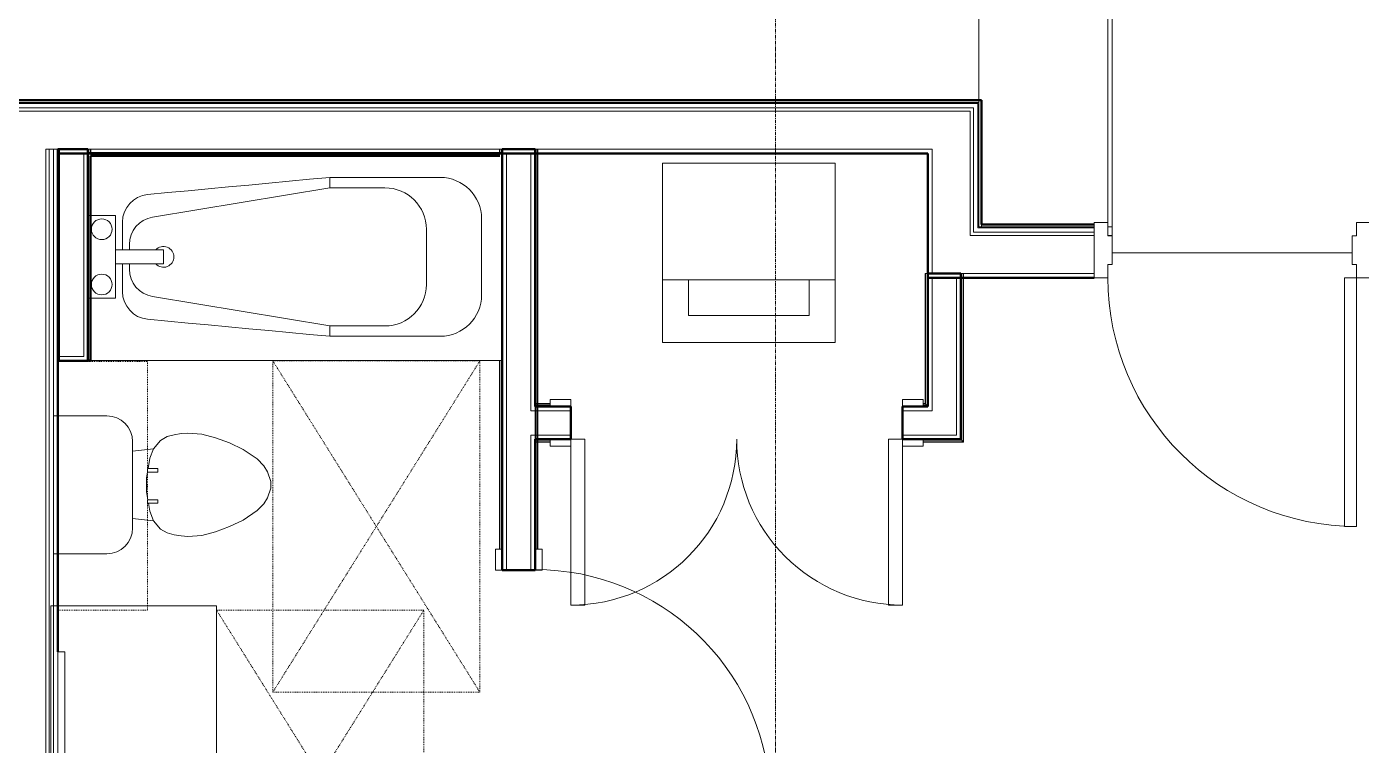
# Model space of a CAD drawing. Header units: inches. Extents: x -4218 to -1830, y 9767 to 12426.
# Drawn here: x -2935.8 to -2742.5, y 10287.7 to 10391.8 of the extents above; entities that cross this region are included whole.
import ezdxf

# ---------------------------------------------------------------- set-up
doc = ezdxf.new("R2010")
doc.units = ezdxf.units.IN
doc.header["$MEASUREMENT"] = 0
doc.linetypes.add('Dash', pattern=[0.25, 0.125, -0.125])
doc.linetypes.add('Grid Line 1_2_', pattern=[0.875, 0.5, -0.125, 0.125, -0.125])
for name, color, linetype, lineweight in [('0-1', 7, 'Continuous', 5), ('0-2', 253, 'Continuous', 9), ('0-3', 7, 'Continuous', 9), ('A-DOOR-1', 7, 'Continuous', 9), ('A-DOOR-2', 50, 'Continuous', 20), ('A-DOOR-FRAM-1', 50, 'Continuous', 20), ('A-FLOR-2', 252, 'Continuous', 9), ('A-FLOR-3', 7, 'Continuous', 9), ('A-FLOR-5', 192, 'Continuous', 9), ('A-GENM-HDLN-1', 7, 'Dash', 9), ('A-WALL-1', 250, 'Continuous', 50), ('A-WALL-2', 10, 'Continuous', 13), ('A-WALL-3', 254, 'Continuous', 9), ('A-WALL-4', 253, 'Continuous', 9), ('A-WALL-5', 252, 'Continuous', 9), ('A-WALL-6', 7, 'Continuous', 9), ('I-WALL-1', 250, 'Continuous', 50), ('I-WALL-2', 254, 'Continuous', 9), ('I-WALL-3', 253, 'Continuous', 9), ('I-WALL-4', 252, 'Continuous', 9), ('P-SANR-FIXT-1', 7, 'Continuous', 9), ('P-SANR-FIXT-2', 253, 'Continuous', 9), ('P-SANR-FIXT-3', 252, 'Continuous', 9), ('P-SANR-FIXT-4', 254, 'Continuous', 9), ('Q-CASE-1', 252, 'Continuous', 9), ('Q-CASE-2', 7, 'Continuous', 9), ('Q-CASE-4', 7, 'Dash', 9), ('Q-CASE-5', 254, 'Continuous', 9), ('S-GRID-1', 1, 'Grid Line 1_2_', 9)]:
    doc.layers.add(name, color=color, linetype=linetype, lineweight=lineweight)

# ---------------------------------------------------------------- blocks, each defined once
blk = doc.blocks.new('Basic Wall _ INT - W4BØF - _5_8 GYP - 2X4 WOOD_BATT_ - 5_8 GYP_ - ___-2682069-BACKGROUND - 3RD FLOOR')
at = {"layer": 'A-WALL-4'}
for p, q in [((-2805.27, 10355.41), (-2805.27, 10356.04)), ((-2805.69, 10337.2), (-2805.62, 10337.14)), ((-2805.62, 10337.14), (-2805.48, 10337)), ((-2805.48, 10336.99), (-2805.41, 10336.93)), ((-2805.3, 10336.81), (-2805.27, 10336.79))]:
    blk.add_line(p, q, dxfattribs=at)
at = {"layer": 'A-WALL-5'}
for p, q in [((-2805.62, 10356.04), (-2805.69, 10356.04)), ((-2805.48, 10356.04), (-2805.62, 10356.04)), ((-2805.62, 10356.04), (-2805.62, 10337.14)), ((-2805.41, 10356.04), (-2805.48, 10356.04)), ((-2805.27, 10356.04), (-2805.3, 10356.04)), ((-2805.27, 10336.79), (-2805.27, 10355.41))]:
    blk.add_line(p, q, dxfattribs=at)
at = {"layer": 'A-WALL-6'}
for p, q in [((-2805.69, 10356.04), (-2805.4, 10356.04)), ((-2805.69, 10356.04), (-2805.69, 10337.2)), ((-2805.4, 10356.04), (-2805.4, 10336.91)), ((-2805.4, 10356.04), (-2805.32, 10356.04)), ((-2805.32, 10356.04), (-2805.27, 10356.04))]:
    blk.add_line(p, q, dxfattribs=at)
at = {"layer": 'A-WALL-6', "flags": 128}
for points in [[(-2805.4, 10336.91), (-2805.42, 10336.93), (-2805.48, 10336.99), (-2805.57, 10337.08), (-2805.69, 10337.2)], [(-2805.32, 10336.83), (-2805.34, 10336.85), (-2805.36, 10336.87), (-2805.37, 10336.89), (-2805.39, 10336.9), (-2805.4, 10336.91), (-2805.4, 10336.91)]]:
    blk.add_lwpolyline(points, dxfattribs=at)
blk = doc.blocks.new('Basic Wall _ INT - W4BØF - _5_8 GYP - 2X4 WOOD_BATT_ - 5_8 GYP_ - ___-2682068-BACKGROUND - 3RD FLOOR')
at = {"layer": 'A-WALL-3'}
for p, q in [((-2800.5, 10356.04), (-2800.52, 10356.04)), ((-2800.32, 10356.04), (-2800.38, 10356.04)), ((-2800.17, 10356.04), (-2800.32, 10356.04)), ((-2800.11, 10356.04), (-2800.17, 10356.04))]:
    blk.add_line(p, q, dxfattribs=at)
at = {"layer": 'A-WALL-4'}
for p, q in [((-2800.52, 10356.04), (-2800.48, 10356.04)), ((-2800.52, 10355.41), (-2800.52, 10356.04)), ((-2800.48, 10356.04), (-2800.41, 10356.04)), ((-2800.41, 10356.04), (-2800.4, 10356.04)), ((-2800.4, 10356.04), (-2800.4, 10356.04)), ((-2800.4, 10356.04), (-2800.38, 10356.04)), ((-2800.38, 10356.04), (-2800.11, 10356.04)), ((-2800.17, 10356.04), (-2800.17, 10355.41)), ((-2800.52, 10332.04), (-2800.5, 10332.02)), ((-2800.38, 10331.9), (-2800.32, 10331.84)), ((-2800.32, 10331.83), (-2800.17, 10331.69)), ((-2800.17, 10331.69), (-2800.11, 10331.63))]:
    blk.add_line(p, q, dxfattribs=at)
at = {"layer": 'A-WALL-5'}
for p, q in [((-2800.52, 10332.04), (-2800.52, 10355.41)), ((-2800.4, 10355.41), (-2800.4, 10356.04)), ((-2800.17, 10355.41), (-2800.17, 10331.69)), ((-2800.11, 10356.04), (-2800.11, 10355.41))]:
    blk.add_line(p, q, dxfattribs=at)
at = {"layer": 'A-WALL-6'}
for p, q in [((-2800.4, 10331.91), (-2800.4, 10355.41)), ((-2800.11, 10355.41), (-2800.11, 10331.63))]:
    blk.add_line(p, q, dxfattribs=at)
at = {"layer": 'A-WALL-6', "flags": 128}
for points in [[(-2800.4, 10331.91), (-2800.4, 10331.92), (-2800.41, 10331.93), (-2800.42, 10331.94), (-2800.44, 10331.96), (-2800.46, 10331.98), (-2800.48, 10332)], [(-2800.11, 10331.63), (-2800.23, 10331.75), (-2800.32, 10331.84), (-2800.38, 10331.89), (-2800.4, 10331.91)]]:
    blk.add_lwpolyline(points, dxfattribs=at)
blk = doc.blocks.new('Basic Wall _ INT - W4BØF - _5_8 GYP - 2X4 WOOD_BATT_ - 5_8 GYP_ - ___-2682071-BACKGROUND - 3RD FLOOR')
at = {"layer": 'A-WALL-3'}
for p, q in [((-2862.15, 10337.2), (-2862.15, 10337.14)), ((-2862.15, 10337.14), (-2862.15, 10337)), ((-2862.15, 10336.99), (-2862.15, 10336.93)), ((-2862.15, 10336.81), (-2862.15, 10336.79))]:
    blk.add_line(p, q, dxfattribs=at)
at = {"layer": 'A-WALL-4'}
for p, q in [((-2862.15, 10337.08), (-2862.15, 10337.2)), ((-2862.15, 10336.91), (-2862.15, 10337.08)), ((-2862.15, 10336.91), (-2862.15, 10336.91)), ((-2862.15, 10336.9), (-2862.15, 10336.91)), ((-2862.15, 10336.89), (-2862.15, 10336.9)), ((-2862.15, 10336.87), (-2862.15, 10336.89)), ((-2862.15, 10336.85), (-2862.15, 10336.87)), ((-2861.91, 10337.14), (-2861.74, 10337.14)), ((-2856.98, 10336.79), (-2859.96, 10336.79)), ((-2805.62, 10337.14), (-2805.69, 10337.2)), ((-2805.48, 10337), (-2805.62, 10337.14)), ((-2805.41, 10336.93), (-2805.48, 10336.99)), ((-2805.27, 10336.79), (-2805.3, 10336.81))]:
    blk.add_line(p, q, dxfattribs=at)
at = {"layer": 'A-WALL-5'}
for p, q in [((-2862.15, 10336.83), (-2862.15, 10336.85)), ((-2862.15, 10336.79), (-2862.15, 10336.83)), ((-2859.96, 10336.79), (-2862.15, 10336.79)), ((-2861.91, 10337.2), (-2861.74, 10337.2)), ((-2861.74, 10337.14), (-2859.96, 10337.14)), ((-2805.96, 10337.14), (-2805.62, 10337.14)), ((-2805.27, 10336.79), (-2805.96, 10336.79))]:
    blk.add_line(p, q, dxfattribs=at)
at = {"layer": 'A-WALL-6'}
for p, q in [((-2859.96, 10336.91), (-2862.15, 10336.91)), ((-2861.74, 10337.2), (-2859.96, 10337.2)), ((-2805.96, 10337.2), (-2805.69, 10337.2)), ((-2805.4, 10336.91), (-2805.96, 10336.91))]:
    blk.add_line(p, q, dxfattribs=at)
at = {"layer": 'A-WALL-6', "flags": 128}
for points in [[(-2805.69, 10337.2), (-2805.57, 10337.08), (-2805.48, 10336.99), (-2805.42, 10336.93), (-2805.4, 10336.91)], [(-2805.4, 10336.91), (-2805.4, 10336.91), (-2805.39, 10336.9), (-2805.37, 10336.89), (-2805.36, 10336.87), (-2805.34, 10336.85), (-2805.32, 10336.83)]]:
    blk.add_lwpolyline(points, dxfattribs=at)
blk = doc.blocks.new('Basic Wall _ INT - W4BØF - _5_8 GYP - 2X4 WOOD_BATT_ - 5_8 GYP_ - ___-2682070-BACKGROUND - 3RD FLOOR')
at = {"layer": 'A-WALL-3'}
for p, q in [((-2862.15, 10332.04), (-2862.15, 10332.02)), ((-2862.15, 10331.9), (-2862.15, 10331.84)), ((-2862.15, 10331.83), (-2862.15, 10331.69)), ((-2862.15, 10331.69), (-2862.15, 10331.63))]:
    blk.add_line(p, q, dxfattribs=at)
at = {"layer": 'A-WALL-4'}
for p, q in [((-2862.15, 10331.96), (-2862.15, 10331.98)), ((-2862.15, 10331.91), (-2862.15, 10331.96)), ((-2862.15, 10331.89), (-2862.15, 10331.91)), ((-2862.15, 10331.75), (-2862.15, 10331.89)), ((-2856.98, 10332.04), (-2859.96, 10332.04)), ((-2805.96, 10332.04), (-2808.96, 10332.04)), ((-2800.5, 10332.02), (-2800.52, 10332.04)), ((-2800.32, 10331.84), (-2800.38, 10331.9)), ((-2800.17, 10331.69), (-2800.32, 10331.83)), ((-2862.15, 10331.63), (-2862.15, 10331.75)), ((-2861.92, 10331.69), (-2861.85, 10331.69)), ((-2861.82, 10331.69), (-2861.74, 10331.69)), ((-2800.11, 10331.63), (-2800.17, 10331.69))]:
    blk.add_line(p, q, dxfattribs=at)
at = {"layer": 'A-WALL-5'}
for p, q in [((-2862.15, 10332), (-2862.15, 10332.04)), ((-2859.96, 10332.04), (-2862.15, 10332.04)), ((-2862.15, 10331.98), (-2862.15, 10332)), ((-2800.52, 10332.04), (-2805.96, 10332.04)), ((-2861.92, 10331.63), (-2861.85, 10331.63)), ((-2861.82, 10331.63), (-2861.74, 10331.63)), ((-2861.74, 10331.69), (-2859.96, 10331.69)), ((-2805.96, 10331.69), (-2800.17, 10331.69))]:
    blk.add_line(p, q, dxfattribs=at)
at = {"layer": 'A-WALL-6'}
for p, q in [((-2862.15, 10331.91), (-2859.96, 10331.91)), ((-2805.96, 10331.91), (-2800.4, 10331.91)), ((-2861.74, 10331.63), (-2859.96, 10331.63)), ((-2805.96, 10331.63), (-2800.11, 10331.63))]:
    blk.add_line(p, q, dxfattribs=at)
at = {"layer": 'A-WALL-6', "flags": 128}
for points in [[(-2800.48, 10332), (-2800.46, 10331.98), (-2800.44, 10331.96), (-2800.42, 10331.94), (-2800.41, 10331.93), (-2800.4, 10331.92), (-2800.4, 10331.91)], [(-2800.4, 10331.91), (-2800.38, 10331.89), (-2800.32, 10331.84), (-2800.23, 10331.75), (-2800.11, 10331.63)]]:
    blk.add_lwpolyline(points, dxfattribs=at)
blk = doc.blocks.new('Stacked Washer and Dryer - 26_x25_ - Private-1372850-BACKGROUND - 3RD FLOOR')
at = {"layer": 'P-SANR-FIXT-1'}
for p, q in [((0, 12.5), (26, 12.5)), ((0, 12.5), (0, -12.5)), ((16.90625, -12.5), (16.90625, 12.5)), ((26, 12.5), (26, -12.5)), ((22.09375, 8.75), (16.90625, 8.75)), ((22.09375, -8.75), (22.09375, 8.75)), ((16.90625, -8.75), (22.09375, -8.75)), ((26, -12.5), (0, -12.5))]:
    blk.add_line(p, q, dxfattribs=at)
blk = doc.blocks.new('SWING - DOUBLE - FLUSH - 4-0 x 6-8 - DUMMY-3207496-BACKGROUND - 3RD FLOOR')
at = {"layer": 'A-DOOR-1'}
for p, q in [((-24, 3.375), (-27, 3.375)), ((-27, 3.375), (-27, 2.375)), ((-27, 2.375), (-24, 2.375)), ((-24, 2.375), (-24, 3.375)), ((27, 3.375), (24, 3.375)), ((24, 3.375), (24, 2.375)), ((24, 2.375), (27, 2.375)), ((27, 2.375), (27, 3.375)), ((-24, -2.375), (-27, -2.375)), ((-27, -2.375), (-27, -3.375)), ((-27, -3.375), (-24, -3.375)), ((-24, -3.375), (-24, -2.375)), ((27, -2.375), (24, -2.375)), ((24, -2.375), (24, -3.375)), ((24, -3.375), (27, -3.375)), ((27, -3.375), (27, -2.375))]:
    blk.add_line(p, q, dxfattribs=at)
for centre, start, end in [((-24, 2.375), 360, 90), ((24, 2.375), 90, 180)]:
    blk.add_arc(centre, 24, start, end, dxfattribs=at)
at = {"layer": 'A-DOOR-2'}
for p, q in [((-24, 3.375), (-24, 26.375)), ((-24, 26.375), (-22, 26.375)), ((-22, 26.375), (-22, 2.375)), ((24, 26.375), (22, 26.375)), ((22, 26.375), (22, 2.375)), ((24, 3.375), (24, 26.375)), ((-22, 2.375), (-24, 2.375)), ((22, 2.375), (24, 2.375))]:
    blk.add_line(p, q, dxfattribs=at)
blk = doc.blocks.new('Basic Wall _ INT - W4BØF - _5_8 GYP - 2X4 WOOD_BATT_ - 5_8 GYP_ - ___-2681014-BACKGROUND - 3RD FLOOR')
at = {"layer": 'A-WALL-3'}
for p, q in [((-2867.25, 10374.04), (-2867.31, 10374.04)), ((-2867.1, 10374.04), (-2867.25, 10374.04)), ((-2867.04, 10374.04), (-2867.1, 10374.04)), ((-2866.9, 10374.04), (-2866.92, 10374.04))]:
    blk.add_line(p, q, dxfattribs=at)
at = {"layer": 'A-WALL-4'}
for p, q in [((-2867.31, 10374.04), (-2867.02, 10374.04)), ((-2867.25, 10373.45), (-2867.25, 10374.04)), ((-2867.02, 10374.04), (-2866.94, 10374.04)), ((-2866.94, 10374.04), (-2866.9, 10374.04)), ((-2866.9, 10374.04), (-2866.9, 10373.45)), ((-2866.9, 10316.11), (-2866.9, 10313.11)), ((-2866.9, 10279.11), (-2866.9, 10276.11)), ((-2867.25, 10248.03), (-2867.25, 10248.15)), ((-2867.25, 10247.94), (-2867.25, 10248.03)), ((-2867.25, 10247.88), (-2867.25, 10247.94)), ((-2867.25, 10242.99), (-2867.25, 10247.74)), ((-2866.9, 10247.74), (-2866.9, 10242.99)), ((-2867.25, 10242.79), (-2867.25, 10242.84)), ((-2867.25, 10242.7), (-2867.25, 10242.78)), ((-2867.25, 10242.58), (-2867.25, 10242.69)), ((-2867.25, 10213.89), (-2867.1, 10214.03)), ((-2867.1, 10214.04), (-2867.04, 10214.1)), ((-2866.92, 10214.22), (-2866.9, 10214.24)), ((-2867.31, 10213.83), (-2867.25, 10213.89))]:
    blk.add_line(p, q, dxfattribs=at)
at = {"layer": 'A-WALL-5'}
for p, q in [((-2867.31, 10373.45), (-2867.31, 10374.04)), ((-2867.02, 10374.04), (-2867.02, 10373.45)), ((-2867.25, 10316.11), (-2867.25, 10343.45)), ((-2866.9, 10343.45), (-2866.9, 10316.11)), ((-2867.25, 10248.15), (-2867.25, 10276.11)), ((-2866.9, 10276.11), (-2866.9, 10247.74)), ((-2867.31, 10248.03), (-2867.31, 10248.15)), ((-2867.31, 10247.94), (-2867.31, 10248.03)), ((-2867.31, 10247.88), (-2867.31, 10247.94)), ((-2867.31, 10242.99), (-2867.31, 10247.74)), ((-2867.02, 10247.74), (-2867.02, 10247.14)), ((-2867.02, 10247.11), (-2867.02, 10243.01)), ((-2866.9, 10242.99), (-2866.9, 10214.24)), ((-2867.31, 10242.79), (-2867.31, 10242.84)), ((-2867.31, 10242.7), (-2867.31, 10242.78)), ((-2867.31, 10242.58), (-2867.31, 10242.69)), ((-2867.25, 10213.89), (-2867.25, 10242.58))]:
    blk.add_line(p, q, dxfattribs=at)
at = {"layer": 'A-WALL-6'}
for p, q in [((-2867.31, 10316.11), (-2867.31, 10343.45)), ((-2867.02, 10343.45), (-2867.02, 10316.11)), ((-2867.31, 10248.15), (-2867.31, 10276.11)), ((-2867.02, 10276.11), (-2867.02, 10247.74)), ((-2867.02, 10242.99), (-2867.02, 10214.11)), ((-2867.31, 10213.83), (-2867.31, 10242.58))]:
    blk.add_line(p, q, dxfattribs=at)
at = {"layer": 'A-WALL-6', "flags": 128}
for points in [[(-2867.02, 10214.11), (-2867.04, 10214.09), (-2867.1, 10214.04), (-2867.19, 10213.95), (-2867.31, 10213.83)], [(-2866.94, 10214.2), (-2866.96, 10214.18), (-2866.98, 10214.16), (-2867, 10214.14), (-2867.01, 10214.13), (-2867.02, 10214.12), (-2867.02, 10214.11)]]:
    blk.add_lwpolyline(points, dxfattribs=at)
blk = doc.blocks.new('Basic Wall _ INT - W4BØF - _5_8 GYP - 2X4 WOOD_BATT_ - 5_8 GYP_ - ___-2681015-BACKGROUND - 3RD FLOOR')
at = {"layer": 'A-WALL-3'}
for p, q in [((-2862.12, 10374.04), (-2862.15, 10374.04)), ((-2861.95, 10374.04), (-2862.01, 10374.04)), ((-2861.8, 10374.04), (-2861.94, 10374.04)), ((-2861.74, 10374.04), (-2861.8, 10374.04)), ((-2862.15, 10276.49), (-2862.15, 10276.11))]:
    blk.add_line(p, q, dxfattribs=at)
at = {"layer": 'A-WALL-4'}
for p, q in [((-2862.15, 10374.04), (-2862.11, 10374.04)), ((-2862.15, 10374.04), (-2862.15, 10373.41)), ((-2862.11, 10374.04), (-2862.02, 10374.04)), ((-2862.02, 10374.04), (-2861.74, 10374.04)), ((-2861.8, 10373.41), (-2861.8, 10374.04)), ((-2862.15, 10336.79), (-2862.15, 10332.04)), ((-2861.8, 10337.08), (-2861.8, 10337.19)), ((-2861.8, 10336.99), (-2861.8, 10337.08)), ((-2861.8, 10336.93), (-2861.8, 10336.99)), ((-2861.8, 10336.21), (-2861.8, 10336.79)), ((-2861.8, 10332.08), (-2861.8, 10336.16)), ((-2861.8, 10331.84), (-2861.8, 10331.89)), ((-2861.8, 10331.75), (-2861.8, 10331.83)), ((-2861.8, 10331.63), (-2861.8, 10331.74)), ((-2862.15, 10316.11), (-2862.15, 10313.11)), ((-2862.15, 10278.93), (-2862.15, 10276.49)), ((-2862.15, 10276.11), (-2862.15, 10271.74)), ((-2861.8, 10271.74), (-2861.8, 10276.11)), ((-2861.8, 10271.54), (-2861.8, 10271.59)), ((-2861.8, 10271.45), (-2861.8, 10271.53)), ((-2861.8, 10271.33), (-2861.8, 10271.43)), ((-2862.15, 10247.74), (-2862.15, 10242.99)), ((-2861.8, 10248.03), (-2861.8, 10248.14)), ((-2861.8, 10247.94), (-2861.8, 10248.02)), ((-2861.8, 10247.88), (-2861.8, 10247.93)), ((-2861.8, 10247.11), (-2861.8, 10247.74)), ((-2861.8, 10243.61), (-2861.8, 10247.09)), ((-2861.8, 10242.99), (-2861.8, 10243.61)), ((-2861.8, 10242.79), (-2861.8, 10242.84)), ((-2861.8, 10242.7), (-2861.8, 10242.77)), ((-2861.8, 10242.58), (-2861.8, 10242.68)), ((-2862.15, 10218.99), (-2862.12, 10219.01)), ((-2862.01, 10219.13), (-2861.95, 10219.19)), ((-2861.94, 10219.2), (-2861.89, 10219.25))]:
    blk.add_line(p, q, dxfattribs=at)
at = {"layer": 'A-WALL-5'}
for p, q in [((-2862.15, 10373.41), (-2862.15, 10336.79)), ((-2862.02, 10373.41), (-2862.02, 10374.04)), ((-2861.8, 10337.19), (-2861.8, 10373.41)), ((-2861.74, 10373.41), (-2861.74, 10374.04)), ((-2862.02, 10336.18), (-2862.02, 10336.79)), ((-2862.02, 10332.05), (-2862.02, 10336.16)), ((-2861.74, 10337.08), (-2861.74, 10337.19)), ((-2861.74, 10336.99), (-2861.74, 10337.08)), ((-2861.74, 10336.93), (-2861.74, 10336.99)), ((-2861.74, 10332.04), (-2861.74, 10336.79)), ((-2862.15, 10332.04), (-2862.15, 10316.11)), ((-2861.74, 10331.84), (-2861.74, 10331.89)), ((-2861.74, 10331.75), (-2861.74, 10331.83)), ((-2861.8, 10316.11), (-2861.8, 10331.63)), ((-2861.74, 10331.63), (-2861.74, 10331.74)), ((-2862.02, 10272.36), (-2862.02, 10276.11)), ((-2861.74, 10271.74), (-2861.74, 10276.11)), ((-2862.02, 10271.74), (-2862.02, 10272.34)), ((-2862.15, 10271.74), (-2862.15, 10247.74)), ((-2861.8, 10248.15), (-2861.8, 10271.33)), ((-2861.74, 10271.54), (-2861.74, 10271.59)), ((-2861.74, 10271.45), (-2861.74, 10271.53)), ((-2861.74, 10271.33), (-2861.74, 10271.43)), ((-2862.02, 10247.11), (-2862.02, 10247.74)), ((-2862.02, 10243.61), (-2862.02, 10247.11)), ((-2861.74, 10248.03), (-2861.74, 10248.14)), ((-2861.74, 10247.94), (-2861.74, 10248.02)), ((-2861.74, 10247.88), (-2861.74, 10247.93)), ((-2861.74, 10247.11), (-2861.74, 10247.73)), ((-2861.74, 10243.61), (-2861.74, 10247.09)), ((-2862.15, 10242.99), (-2862.15, 10218.99)), ((-2862.02, 10242.99), (-2862.02, 10243.61)), ((-2861.74, 10242.99), (-2861.74, 10243.61)), ((-2861.8, 10219.78), (-2861.8, 10242.58)), ((-2861.74, 10242.79), (-2861.74, 10242.84)), ((-2861.74, 10242.7), (-2861.74, 10242.77)), ((-2861.74, 10242.58), (-2861.74, 10242.68))]:
    blk.add_line(p, q, dxfattribs=at)
at = {"layer": 'A-WALL-6'}
for p, q in [((-2862.02, 10336.79), (-2862.02, 10373.41)), ((-2861.74, 10337.2), (-2861.74, 10373.41)), ((-2862.02, 10316.11), (-2862.02, 10332.04)), ((-2861.74, 10316.11), (-2861.74, 10331.63)), ((-2862.02, 10247.74), (-2862.02, 10271.74)), ((-2861.74, 10248.15), (-2861.74, 10271.33)), ((-2862.02, 10219.11), (-2862.02, 10242.99)), ((-2861.74, 10219.78), (-2861.74, 10242.58))]:
    blk.add_line(p, q, dxfattribs=at)
at = {"layer": 'A-WALL-6', "flags": 128}
for points in [[(-2862.02, 10219.11), (-2862.03, 10219.11), (-2862.03, 10219.1), (-2862.05, 10219.09), (-2862.06, 10219.07), (-2862.08, 10219.05), (-2862.11, 10219.03)], [(-2861.89, 10219.25), (-2861.95, 10219.19), (-2862, 10219.13), (-2862.02, 10219.11)]]:
    blk.add_lwpolyline(points, dxfattribs=at)
blk = doc.blocks.new('SWING - SINGLE - FLUSH - 2-10 x 6-8 - PRIVACY-3199407-BACKGROUND - 3RD FLOOR')
at = {"layer": 'A-DOOR-1'}
blk.add_arc((17, 2.37), 34.07, 93.3657, 180, dxfattribs=at)
at = {"layer": 'A-DOOR-2'}
for p, q in [((15, 2.37), (15, 36.38)), ((17, 36.38), (15, 36.38)), ((17, 2.37), (17, 36.38)), ((17, 2.37), (15, 2.37))]:
    blk.add_line(p, q, dxfattribs=at)
at = {"layer": 'A-DOOR-FRAM-1'}
for p, q in [((-17, 3.37), (-20, 3.37)), ((-20, 3.37), (-20, 2.37)), ((-20, 2.37), (-17, 2.37)), ((-17, 2.37), (-17, 3.37)), ((20, 3.37), (17, 3.37)), ((17, 3.37), (17, 2.37)), ((17, 2.37), (20, 2.37)), ((20, 2.37), (20, 3.37)), ((-17, -2.38), (-20, -2.38)), ((-20, -2.38), (-20, -3.38)), ((-20, -3.38), (-17, -3.38)), ((-17, -3.38), (-17, -2.38)), ((20, -2.38), (17, -2.38)), ((17, -2.38), (17, -3.38)), ((17, -3.38), (20, -3.38)), ((20, -3.38), (20, -2.38))]:
    blk.add_line(p, q, dxfattribs=at)
blk = doc.blocks.new('Toilet-Domestic-3D - Toilet-Domestic-3D-V84-BACKGROUND - 3RD FLOOR')
at = {"layer": 'P-SANR-FIXT-1'}
for p, q in [((-9.98, 11.75), (-9.98, 18.85)), ((9.98, 18.85), (9.98, 11.75)), ((6.25, 8.02), (-6.25, 8.02)), ((-4.86, 8.02), (-5.21, 5)), ((4.86, 8.02), (5.21, 5)), ((-1, 6), (-2.16, 5.8)), ((1, 6), (-1, 6)), ((1.85, 5.85), (1, 6)), ((-6.4, 4), (-6.97, 3)), ((-5.21, 5), (-6.4, 4)), ((-3.84, 5.5), (-5.21, 5)), ((-2.65, 5.71), (-3.84, 5.5)), ((3.84, 5.5), (2.34, 5.76)), ((5.21, 5), (3.84, 5.5)), ((6.4, 4), (5.21, 5)), ((6.97, 3), (6.4, 4)), ((-7.24, 2), (-7.41, 1)), ((-6.97, 3), (-7.24, 2)), ((7.24, 2), (6.97, 3)), ((7.41, 1), (7.24, 2)), ((-7.41, 1), (-7.5, 0)), ((7.5, 0), (7.41, 1)), ((-7.5, 0), (-7.33, -1.99)), ((7.33, -1.99), (7.5, 0)), ((-7.33, -1.99), (-6.79, -4)), ((6.79, -4), (7.33, -1.99)), ((-6.79, -4), (-6.06, -6)), ((6.06, -6), (6.79, -4)), ((-6.06, -6), (-5.13, -8)), ((5.13, -8), (6.06, -6)), ((-5.13, -8), (-3.74, -10)), ((3.74, -10), (5.13, -8)), ((-3.74, -10), (-2.74, -11)), ((-2.74, -11), (-1.87, -11.5)), ((-1.87, -11.5), (-0.5, -12)), ((0.5, -12), (1.87, -11.5)), ((1.87, -11.5), (2.74, -11)), ((2.74, -11), (3.74, -10)), ((-0.5, -12), (0.5, -12))]:
    blk.add_line(p, q, dxfattribs=at)
for centre, start, end in [((-6.25, 11.75), 180, 270), ((6.25, 11.75), 270, 360)]:
    blk.add_arc(centre, 3.73, start, end, dxfattribs=at)
at = {"layer": 'P-SANR-FIXT-2'}
blk.add_line((-9.98, 19.48), (9.98, 19.48), dxfattribs=at)
at = {"layer": 'P-SANR-FIXT-3'}
for p, q in [((-9.98, 18.85), (-9.98, 19.48)), ((9.98, 19.48), (9.98, 18.85))]:
    blk.add_line(p, q, dxfattribs=at)
blk = doc.blocks.new('Bath Vanity - Bath Vanity 60_-3150019-BACKGROUND - 3RD FLOOR')
at = {"layer": 'Q-CASE-1'}
for p, q in [((-29.26, 1), (-29.26, 0)), ((30.74, 0), (30.74, 1)), ((-29.26, 0), (30.74, 0))]:
    blk.add_line(p, q, dxfattribs=at)
at = {"layer": 'Q-CASE-2'}
for p, q in [((30.74, 24), (-29.26, 24)), ((-29.26, 24), (-29.26, 1)), ((30.74, 1), (30.74, 24))]:
    blk.add_line(p, q, dxfattribs=at)
blk = doc.blocks.new('Bath Tub - Maestro - 60_x30_-V93-BACKGROUND - 3RD FLOOR')
at = {"layer": 'P-SANR-FIXT-1'}
for p, q in [((35, 26.5), (51, 26.5)), ((35, 26.5), (35, 25)), ((35, 25), (9.35, 20.74)), ((43, 25), (35, 25)), ((4, 21), (0.37, 21)), ((4, 16), (4, 21)), ((5, 16), (5, 20.04)), ((57, 20.5), (57, 9.5)), ((49, 11), (49, 19)), ((4, 14), (4, 16)), ((4, 16), (10.94, 16)), ((6, 16.8), (6, 16)), ((10.94, 14), (10.94, 16)), ((4, 9), (4, 14)), ((10.94, 14), (4, 14)), ((5, 9.96), (5, 14)), ((6, 14), (6, 13.2)), ((0.37, 9), (4, 9)), ((9.35, 9.26), (35, 5)), ((35, 3.5), (35, 5)), ((35, 5), (43, 5)), ((51, 3.5), (35, 3.5)), ((0.37, 0), (59.62, 0))]:
    blk.add_line(p, q, dxfattribs=at)
at = {"layer": 'P-SANR-FIXT-1', "flags": 128}
for points in [[(8.63, 24.03), (11.56, 24.3), (14.49, 24.58), (17.42, 24.85), (20.35, 25.13), (23.28, 25.4), (26.21, 25.68), (29.14, 25.95), (32.07, 26.23), (35, 26.5)], [(35, 3.5), (32.07, 3.77), (29.14, 4.05), (26.21, 4.32), (23.28, 4.6), (20.35, 4.87), (17.42, 5.15), (14.49, 5.42), (11.56, 5.7), (8.63, 5.97)]]:
    blk.add_lwpolyline(points, dxfattribs=at)
at = {"layer": 'P-SANR-FIXT-1'}
for centre, radius, start, end in [((51, 20.5), 6, 360, 90), ((9, 20.04), 4, 95.3558, 180), ((43, 19), 6, 360, 90), ((2, 19), 1.5, 360, 180), ((10, 16.8), 4, 99.4223, 180), ((2, 19), 1.5, 180, 360), ((10.94, 15), 1.5, 360, 137.9289), ((10.94, 15), 1.5, 222.0711, 360), ((2, 11), 1.5, 360, 180), ((10, 13.2), 4, 180, 260.5777), ((2, 11), 1.5, 180, 360), ((9, 9.96), 4, 180, 264.6442), ((43, 11), 6, 270, 0), ((51, 9.5), 6, 270, 360)]:
    blk.add_arc(centre, radius, start, end, dxfattribs=at)
at = {"layer": 'P-SANR-FIXT-2'}
for p, q in [((60, 30), (0, 30)), ((0, 29.97), (0, 21)), ((60, 0), (60, 29.97)), ((0, 21), (0, 9)), ((0, 9), (0, 0))]:
    blk.add_line(p, q, dxfattribs=at)
at = {"layer": 'P-SANR-FIXT-3'}
for p, q in [((0.37, 21), (0, 21)), ((0, 9), (0.37, 9)), ((0, 0), (0.37, 0)), ((59.62, 0), (60, 0))]:
    blk.add_line(p, q, dxfattribs=at)
at = {"layer": 'P-SANR-FIXT-4'}
blk.add_line((0, 21), (0, 9), dxfattribs=at)
blk = doc.blocks.new('ADA Clearances - 30_x48_-3054095-BACKGROUND - 3RD FLOOR')
at = {"layer": 'A-GENM-HDLN-1'}
for p, q in [((15, -24), (-15, 24)), ((-15, -24), (15, 24)), ((15, 24), (-15, 24)), ((-15, 24), (-15, -24)), ((15, -24), (15, 24)), ((-15, -24), (15, -24))]:
    blk.add_line(p, q, dxfattribs=at)
blk = doc.blocks.new('ADA Clearances - 30_x48_-V86-BACKGROUND - 3RD FLOOR')
at = {"layer": 'A-GENM-HDLN-1'}
for p, q in [((15, -24), (-15, 24)), ((-15, -24), (15, 24)), ((15, 24), (-15, 24)), ((15, -24), (15, 24)), ((-15, -24), (15, -24))]:
    blk.add_line(p, q, dxfattribs=at)
blk = doc.blocks.new('BATHROOM MIRROR - BATHROOM MIRROR 48_-3123886-BACKGROUND - 3RD FLOOR')
at = {"layer": 'Q-CASE-2'}
for p, q in [((-23.26, -23), (24.74, -23)), ((-23.26, -23), (-23.26, -24)), ((24.74, -24), (24.74, -23)), ((24.74, -24), (-23.26, -24))]:
    blk.add_line(p, q, dxfattribs=at)
at = {"layer": 'Q-CASE-5'}
blk.add_line((21.74, -24), (-20.26, -24), dxfattribs=at)
blk = doc.blocks.new('300 Series Wall Hung Cabinet_326 - 36_-2909953-BACKGROUND - 3RD FLOOR')
at = {"layer": 'Q-CASE-2'}
for p, q in [((-2.01, 14.69), (-2.5, 14.69)), ((-2.5, 14.69), (-2.5, 13.19)), ((-2.01, 13.19), (-2.01, 14.69)), ((2.49, 14.69), (2, 14.69)), ((2, 14.69), (2, 13.19)), ((2.49, 13.19), (2.49, 14.69)), ((-2.01, 13.19), (-2.5, 13.19)), ((2.49, 13.19), (2, 13.19))]:
    blk.add_line(p, q, dxfattribs=at)
at = {"layer": 'Q-CASE-4'}
for p, q in [((-18, 0.19), (-18, 13.19)), ((-18, 13.19), (18, 13.19)), ((18, 13.19), (18, 0.19)), ((18, 0.19), (-18, 0.19))]:
    blk.add_line(p, q, dxfattribs=at)
blk = doc.blocks.new('Basic Wall _ INT - W4FØF - INT - _5_8 GYP - 2X4 WOOD_BATT__ - ___-3084720-BACKGROUND - 3RD FLOOR')
at = {"layer": 'A-WALL-3'}
for p, q in [((-2926.87, 10374.04), (-2926.9, 10374.04)), ((-2926.7, 10374.04), (-2926.76, 10374.04)), ((-2926.55, 10374.04), (-2926.69, 10374.04)), ((-2926.49, 10374.04), (-2926.55, 10374.04))]:
    blk.add_line(p, q, dxfattribs=at)
at = {"layer": 'A-WALL-4'}
for p, q in [((-2926.9, 10374.04), (-2926.86, 10374.04)), ((-2926.9, 10374.04), (-2926.9, 10373.45)), ((-2926.86, 10374.04), (-2926.77, 10374.04)), ((-2926.77, 10374.04), (-2926.49, 10374.04)), ((-2926.55, 10373.45), (-2926.55, 10374.04))]:
    blk.add_line(p, q, dxfattribs=at)
at = {"layer": 'A-WALL-5'}
for p, q in [((-2926.77, 10373.45), (-2926.77, 10374.04)), ((-2926.49, 10373.45), (-2926.49, 10374.04)), ((-2926.9, 10343.41), (-2926.87, 10343.41)), ((-2926.76, 10343.41), (-2926.7, 10343.41)), ((-2926.69, 10343.41), (-2926.55, 10343.41)), ((-2926.55, 10343.41), (-2926.49, 10343.41))]:
    blk.add_line(p, q, dxfattribs=at)
at = {"layer": 'A-WALL-6'}
for p, q in [((-2926.86, 10343.41), (-2926.9, 10343.41)), ((-2926.77, 10343.41), (-2926.86, 10343.41)), ((-2926.49, 10343.41), (-2926.77, 10343.41))]:
    blk.add_line(p, q, dxfattribs=at)
blk = doc.blocks.new('CTR - 1st Phase - Unit Layouts_rvt-1-BACKGROUND - 3RD FLOOR')
at = {"layer": 'A-WALL-1'}
for p, q in [((-2931.02, 10374.04), (-2931.27, 10374.04)), ((-2931.27, 10374.04), (-2931.27, 10343.41)), ((-2927.52, 10374.04), (-2931.02, 10374.04)), ((-2926.9, 10374.04), (-2927.52, 10374.04)), ((-2926.9, 10343.41), (-2926.9, 10374.04)), ((-2866.9, 10373.45), (-2926.9, 10373.45)), ((-2926.9, 10373.45), (-2926.9, 10373.07)), ((-2926.9, 10373.07), (-2926.9, 10343.45)), ((-2926.52, 10373.07), (-2867.27, 10373.07)), ((-2926.52, 10343.45), (-2926.52, 10373.07)), ((-2866.9, 10374.04), (-2866.9, 10313.11)), ((-2866.27, 10374.04), (-2866.9, 10374.04)), ((-2866.9, 10373.07), (-2866.9, 10373.45)), ((-2862.77, 10374.04), (-2866.27, 10374.04)), ((-2862.15, 10374.04), (-2862.77, 10374.04)), ((-2862.15, 10336.79), (-2862.15, 10374.04)), ((-2805.27, 10356.04), (-2805.27, 10336.79)), ((-2804.65, 10356.04), (-2805.27, 10356.04)), ((-2801.15, 10356.04), (-2804.65, 10356.04)), ((-2800.52, 10356.04), (-2801.15, 10356.04)), ((-2800.52, 10336.79), (-2800.52, 10356.04)), ((-2931.27, 10343.41), (-2931.02, 10343.41)), ((-2931.02, 10343.41), (-2927.52, 10343.41)), ((-2927.52, 10343.41), (-2926.9, 10343.41)), ((-2926.9, 10343.45), (-2926.52, 10343.45)), ((-2856.96, 10336.79), (-2862.15, 10336.79)), ((-2856.96, 10332.04), (-2856.96, 10336.79)), ((-2805.27, 10336.79), (-2808.96, 10336.79)), ((-2808.96, 10336.79), (-2808.96, 10332.04)), ((-2800.52, 10332.66), (-2800.52, 10336.79)), ((-2862.15, 10332.04), (-2856.96, 10332.04)), ((-2862.15, 10313.11), (-2862.15, 10332.04)), ((-2808.96, 10332.04), (-2800.52, 10332.04)), ((-2800.52, 10332.04), (-2800.52, 10332.66)), ((-2866.9, 10313.11), (-2862.15, 10313.11))]:
    blk.add_line(p, q, dxfattribs=at)
at = {"layer": 'A-WALL-2'}
for p, q in [((-2931.02, 10373.41), (-2931.02, 10374.04)), ((-2931.02, 10374.04), (-2931.02, 10373.41)), ((-2927.52, 10373.41), (-2931.02, 10373.41)), ((-2931.02, 10373.41), (-2931.02, 10344.04)), ((-2927.52, 10373.41), (-2927.52, 10344.04)), ((-2866.27, 10313.11), (-2866.27, 10373.41)), ((-2866.27, 10373.41), (-2862.77, 10373.41)), ((-2862.77, 10336.16), (-2862.77, 10373.41)), ((-2804.65, 10336.79), (-2804.65, 10355.41)), ((-2801.15, 10355.41), (-2804.65, 10355.41)), ((-2801.15, 10336.79), (-2801.15, 10355.41)), ((-2931.02, 10344.04), (-2927.52, 10344.04)), ((-2931.02, 10343.41), (-2931.02, 10344.04)), ((-2931.02, 10344.04), (-2931.02, 10343.41)), ((-2862.15, 10336.16), (-2862.77, 10336.16)), ((-2856.96, 10336.16), (-2862.15, 10336.16)), ((-2804.65, 10336.16), (-2808.96, 10336.16)), ((-2804.65, 10336.79), (-2804.65, 10336.16)), ((-2801.15, 10336.79), (-2801.15, 10336.16)), ((-2801.15, 10336.16), (-2801.15, 10332.66)), ((-2862.15, 10332.66), (-2862.77, 10332.66)), ((-2862.77, 10313.11), (-2862.77, 10332.66)), ((-2856.96, 10332.66), (-2862.15, 10332.66)), ((-2801.15, 10332.66), (-2808.96, 10332.66))]:
    blk.add_line(p, q, dxfattribs=at)
at = {"layer": 'A-WALL-3'}
for p, q in [((-2931.27, 10374.04), (-2926.9, 10374.04)), ((-2926.9, 10373.45), (-2926.9, 10374.04)), ((-2866.9, 10374.04), (-2866.9, 10373.45)), ((-2866.9, 10374.04), (-2862.15, 10374.04)), ((-2862.15, 10373.41), (-2862.15, 10374.04)), ((-2926.9, 10364.45), (-2926.9, 10352.45)), ((-2805.27, 10356.04), (-2805.27, 10355.41)), ((-2804.65, 10356.04), (-2800.52, 10356.04)), ((-2800.52, 10355.41), (-2800.52, 10356.04)), ((-2862.15, 10336.93), (-2862.15, 10337.2)), ((-2861.74, 10336.79), (-2861.91, 10336.79)), ((-2856.98, 10336.79), (-2859.96, 10336.79)), ((-2862.15, 10331.63), (-2862.15, 10331.89)), ((-2861.92, 10332.04), (-2861.85, 10332.04)), ((-2861.82, 10332.04), (-2861.74, 10332.04)), ((-2859.96, 10332.04), (-2856.98, 10332.04)), ((-2808.96, 10332.04), (-2805.96, 10332.04)), ((-2866.9, 10316.11), (-2866.9, 10313.11)), ((-2862.15, 10313.11), (-2862.15, 10316.11))]:
    blk.add_line(p, q, dxfattribs=at)
at = {"layer": 'A-WALL-4'}
for p, q in [((-2931.27, 10374.04), (-2931.27, 10343.41)), ((-2866.9, 10373.45), (-2926.9, 10373.45)), ((-2926.9, 10373.07), (-2926.9, 10373.41)), ((-2926.9, 10373.07), (-2926.9, 10364.45)), ((-2866.9, 10373.41), (-2866.9, 10373.07)), ((-2862.15, 10337.2), (-2862.15, 10373.41)), ((-2805.27, 10356.04), (-2804.65, 10356.04)), ((-2805.27, 10355.41), (-2805.27, 10336.79)), ((-2800.52, 10336.79), (-2800.52, 10355.41)), ((-2926.9, 10352.45), (-2926.9, 10343.45)), ((-2866.9, 10343.45), (-2866.9, 10316.11)), ((-2859.96, 10336.79), (-2861.74, 10336.79)), ((-2805.27, 10336.79), (-2805.96, 10336.79)), ((-2800.52, 10336.79), (-2800.52, 10332.04)), ((-2861.74, 10332.04), (-2859.96, 10332.04)), ((-2805.96, 10332.04), (-2800.52, 10332.04)), ((-2862.15, 10316.11), (-2862.15, 10331.63))]:
    blk.add_line(p, q, dxfattribs=at)
at = {"layer": 'A-WALL-5'}
for p, q in [((-2926.52, 10373.07), (-2867.27, 10373.07)), ((-2926.52, 10364.45), (-2926.52, 10373.07)), ((-2926.52, 10343.45), (-2926.52, 10352.45)), ((-2926.9, 10343.41), (-2931.27, 10343.41)), ((-2926.52, 10343.45), (-2926.9, 10343.45)), ((-2856.96, 10336.79), (-2856.96, 10332.04)), ((-2808.96, 10332.04), (-2808.96, 10336.79)), ((-2862.15, 10313.11), (-2866.9, 10313.11))]:
    blk.add_line(p, q, dxfattribs=at)
at = {"layer": '0-2'}
for name, p in [('Basic Wall _ INT - W4FØF - INT - _5_8 GYP - 2X4 WOOD_BATT__ - ___-3084720-BACKGROUND - 3RD FLOOR', (0, 0)), ('Bath Tub - Maestro - 60_x30_-V93-BACKGROUND - 3RD FLOOR', (-2926.9, 10343.45)), ('Basic Wall _ INT - W4BØF - _5_8 GYP - 2X4 WOOD_BATT_ - 5_8 GYP_ - ___-2681014-BACKGROUND - 3RD FLOOR', (0, 0)), ('Basic Wall _ INT - W4BØF - _5_8 GYP - 2X4 WOOD_BATT_ - 5_8 GYP_ - ___-2681015-BACKGROUND - 3RD FLOOR', (0, 0)), ('Basic Wall _ INT - W4BØF - _5_8 GYP - 2X4 WOOD_BATT_ - 5_8 GYP_ - ___-2682069-BACKGROUND - 3RD FLOOR', (0, 0)), ('Basic Wall _ INT - W4BØF - _5_8 GYP - 2X4 WOOD_BATT_ - 5_8 GYP_ - ___-2682068-BACKGROUND - 3RD FLOOR', (0, 0)), ('ADA Clearances - 30_x48_-3054095-BACKGROUND - 3RD FLOOR', (-2885.14, 10319.41)), ('Basic Wall _ INT - W4BØF - _5_8 GYP - 2X4 WOOD_BATT_ - 5_8 GYP_ - ___-2682071-BACKGROUND - 3RD FLOOR', (0, 0)), ('Basic Wall _ INT - W4BØF - _5_8 GYP - 2X4 WOOD_BATT_ - 5_8 GYP_ - ___-2682070-BACKGROUND - 3RD FLOOR', (0, 0)), ('ADA Clearances - 30_x48_-V86-BACKGROUND - 3RD FLOOR', (-2893.27, 10283.29))]:
    blk.add_blockref(name, p, dxfattribs=at)
for name, p, rotation in [('Stacked Washer and Dryer - 26_x25_ - Private-1372850-BACKGROUND - 3RD FLOOR', (-2831.21, 10372.04), 269.9999999998574), ('300 Series Wall Hung Cabinet_326 - 36_-2909953-BACKGROUND - 3RD FLOOR', (-2931.46, 10325.29), 269.9999999999618), ('SWING - DOUBLE - FLUSH - 4-0 x 6-8 - DUMMY-3207496-BACKGROUND - 3RD FLOOR', (-2832.96, 10334.41), 180), ('Toilet-Domestic-3D - Toilet-Domestic-3D-V84-BACKGROUND - 3RD FLOOR', (-2912.42, 10325.45), 90.00000000002782), ('SWING - SINGLE - FLUSH - 2-10 x 6-8 - PRIVACY-3199407-BACKGROUND - 3RD FLOOR', (-2864.52, 10296.11), 269.9999999999873), ('Bath Vanity - Bath Vanity 60_-3150019-BACKGROUND - 3RD FLOOR', (-2932.27, 10278.65), 270.0000000001045), ('BATHROOM MIRROR - BATHROOM MIRROR 48_-3123886-BACKGROUND - 3RD FLOOR', (-2907.27, 10278.03), 270.0000000000259)]:
    blk.add_blockref(name, p, dxfattribs=dict(at, rotation=rotation))
blk = doc.blocks.new('HOLLOW METAL - UNIT DOOR-2191980-BACKGROUND - 3RD FLOOR')
at = {"layer": 'A-DOOR-1'}
blk.add_arc((18, -4.125), 36, 180, 270, dxfattribs=at)
at = {"layer": 'A-DOOR-2'}
for p, q in [((16.25, -4.125), (18, -4.125)), ((16.25, -40.125), (16.25, -4.125)), ((18, -4.125), (18, -40.125)), ((18, -40.125), (16.25, -40.125))]:
    blk.add_line(p, q, dxfattribs=at)
at = {"layer": 'A-DOOR-FRAM-1'}
for p, q in [((-20, 3.875), (-18, 3.875)), ((-20, -4.125), (-20, 3.875)), ((-18, 3.875), (-18, 1.9375)), ((18, 3.875), (20, 3.875)), ((18, 1.9375), (18, 3.875)), ((20, 3.875), (20, -4.125)), ((-18, 1.9375), (-17.375, 1.9375)), ((-17.375, 1.9375), (-17.375, -2.1875)), ((17.375, 1.9375), (18, 1.9375)), ((17.375, -2.1875), (17.375, 1.9375)), ((-18, -2.1875), (-18, -4.125)), ((-17.375, -2.1875), (-18, -2.1875)), ((18, -2.1875), (17.375, -2.1875)), ((18, -4.125), (18, -2.1875)), ((-18, -4.125), (-20, -4.125)), ((20, -4.125), (18, -4.125))]:
    blk.add_line(p, q, dxfattribs=at)
blk = doc.blocks.new('CTR - 1st Phase - Common Walls_rvt-1-BACKGROUND - 3RD FLOOR')
at = {"layer": 'A-FLOR-2'}
for p, q in [((-2797.9, 10381.16), (-2797.9, 10362.79)), ((-2797.9, 10362.79), (-2781.2, 10362.79))]:
    blk.add_line(p, q, dxfattribs=at)
at = {"layer": 'A-FLOR-3'}
for p, q in [((-2797.9, 10425.39), (-2797.9, 10381.16)), ((-2779.2, 10363.41), (-2779.2, 10425.39)), ((-2778.57, 10425.39), (-2778.57, 10361.48)), ((-2778.57, 10359.04), (-2743.82, 10359.04))]:
    blk.add_line(p, q, dxfattribs=at)
at = {"layer": 'A-WALL-2'}
for p, q in [((-3065.75, 10380.66), (-2805.27, 10380.66)), ((-2805.27, 10380.66), (-2798.65, 10380.66)), ((-2798.65, 10380.66), (-2798.02, 10380.66)), ((-2798.02, 10380.66), (-2798.02, 10362.66)), ((-3065.75, 10380.04), (-2805.27, 10380.04)), ((-3065.75, 10379.54), (-2805.27, 10379.54)), ((-2805.27, 10380.04), (-2799.15, 10380.04)), ((-2805.27, 10379.54), (-2804.65, 10379.54)), ((-2804.65, 10379.54), (-2799.15, 10379.54)), ((-2799.15, 10380.04), (-2798.65, 10380.04)), ((-2799.15, 10379.54), (-2799.15, 10361.54)), ((-2798.65, 10380.04), (-2798.65, 10362.04)), ((-2933.02, 10373.41), (-2933.02, 10374.04)), ((-2933.02, 10374.04), (-2932.52, 10374.04)), ((-2933.02, 10374.04), (-2932.52, 10374.04)), ((-2933.02, 10373.41), (-2933.02, 9988.44)), ((-2932.52, 10373.41), (-2932.52, 10374.04)), ((-2932.52, 10374.04), (-2931.9, 10374.04)), ((-2932.52, 10374.04), (-2931.9, 10374.04)), ((-2932.52, 10373.41), (-2932.52, 9988.44)), ((-2931.9, 10373.41), (-2931.9, 10374.04)), ((-2931.9, 10374.04), (-2805.27, 10374.04)), ((-2931.9, 10373.41), (-2931.9, 9988.44)), ((-2805.27, 10374.04), (-2804.65, 10374.04)), ((-2804.65, 10374.04), (-2804.65, 10356.04)), ((-2797.52, 10363.16), (-2797.52, 10362.66)), ((-2798.65, 10361.54), (-2799.15, 10361.54)), ((-2798.02, 10362.04), (-2798.65, 10362.04)), ((-2797.52, 10361.54), (-2798.65, 10361.54)), ((-2797.52, 10362.66), (-2798.02, 10362.66)), ((-2797.52, 10362.04), (-2798.02, 10362.04)), ((-2781.2, 10362.66), (-2797.52, 10362.66)), ((-2781.2, 10362.04), (-2797.52, 10362.04)), ((-2781.2, 10361.54), (-2797.52, 10361.54)), ((-2799.15, 10356.04), (-2804.65, 10356.04)), ((-2797.52, 10356.04), (-2799.15, 10356.04)), ((-2781.2, 10356.04), (-2797.52, 10356.04))]:
    blk.add_line(p, q, dxfattribs=at)
at = {"layer": 'I-WALL-1'}
for p, q in [((-2805.27, 10381.16), (-3065.75, 10381.16)), ((-2798.02, 10381.16), (-2805.27, 10381.16)), ((-2797.52, 10381.16), (-2798.02, 10381.16)), ((-2797.52, 10363.16), (-2797.52, 10381.16)), ((-2931.27, 10301.29), (-2931.27, 10373.41)), ((-2931.27, 10373.41), (-2805.27, 10373.41)), ((-2805.27, 10373.41), (-2805.27, 10355.41)), ((-2781.2, 10363.16), (-2797.52, 10363.16)), ((-2805.27, 10355.41), (-2804.65, 10355.41)), ((-2804.65, 10355.41), (-2797.52, 10355.41)), ((-2797.52, 10355.41), (-2781.2, 10355.41))]:
    blk.add_line(p, q, dxfattribs=at)
at = {"layer": 'I-WALL-2'}
for p, q in [((-2931.02, 10373.41), (-2927.52, 10373.41)), ((-2866.27, 10373.41), (-2862.77, 10373.41)), ((-2805.27, 10356.04), (-2805.27, 10355.41)), ((-2801.15, 10355.41), (-2804.65, 10355.41))]:
    blk.add_line(p, q, dxfattribs=at)
at = {"layer": 'I-WALL-3'}
for p, q in [((-2931.27, 10343.41), (-2931.27, 10373.41)), ((-2931.27, 10373.41), (-2931.02, 10373.41)), ((-2927.52, 10373.41), (-2926.91, 10373.41)), ((-2866.9, 10373.41), (-2866.27, 10373.41)), ((-2862.77, 10373.41), (-2862.15, 10373.41)), ((-2862, 10373.41), (-2861.95, 10373.41)), ((-2861.95, 10373.41), (-2861.86, 10373.41)), ((-2861.85, 10373.41), (-2861.74, 10373.41)), ((-2781.2, 10362.79), (-2781.2, 10355.41)), ((-2804.65, 10355.41), (-2805.27, 10355.41)), ((-2800.52, 10355.41), (-2801.15, 10355.41)), ((-2800.32, 10355.41), (-2800.38, 10355.41)), ((-2800.23, 10355.41), (-2800.32, 10355.41)), ((-2800.11, 10355.41), (-2800.23, 10355.41))]:
    blk.add_line(p, q, dxfattribs=at)
at = {"layer": 'I-WALL-4'}
for p, q in [((-2805.27, 10381.16), (-3065.75, 10381.16)), ((-2805.27, 10381.16), (-2797.9, 10381.16)), ((-2861.74, 10373.41), (-2805.27, 10373.41)), ((-2805.27, 10373.41), (-2805.27, 10356.04)), ((-2797.52, 10355.41), (-2800.11, 10355.41)), ((-2797.52, 10355.41), (-2781.2, 10355.41)), ((-2931.27, 10335.42), (-2931.27, 10343.41)), ((-2931.27, 10307.91), (-2931.27, 10315.47))]:
    blk.add_line(p, q, dxfattribs=at)
at = {"layer": '0-3'}
blk.add_blockref('HOLLOW METAL - UNIT DOOR-2191980-BACKGROUND - 3RD FLOOR', (-2761.2, 10359.54), dxfattribs=at)

msp = doc.modelspace()

# ---------------------------------------------------------------- linework, layer by layer
at = {"layer": 'A-FLOR-5'}
for p, q in [((-3073.12, 10380.79), (-2797.9, 10380.79)), ((-2799.15, 10379.54), (-3066.37, 10379.54)), ((-2799.15, 10361.54), (-2799.15, 10379.54)), ((-2779.2, 10362.79), (-2778.57, 10362.79)), ((-2781.2, 10361.54), (-2799.15, 10361.54)), ((-2778.57, 10361.54), (-2779.2, 10361.54))]:
    msp.add_line(p, q, dxfattribs=at)
at = {"layer": 'S-GRID-1'}
msp.add_line((-2827.32, 9836.18), (-2827.32, 12376.81), dxfattribs=at)

# ---------------------------------------------------------------- block references
at = {"layer": '0-1'}
for name in ['CTR - 1st Phase - Unit Layouts_rvt-1-BACKGROUND - 3RD FLOOR', 'CTR - 1st Phase - Common Walls_rvt-1-BACKGROUND - 3RD FLOOR']:
    msp.add_blockref(name, (0, 0), dxfattribs=at)

doc.saveas('drawing.dxf')
